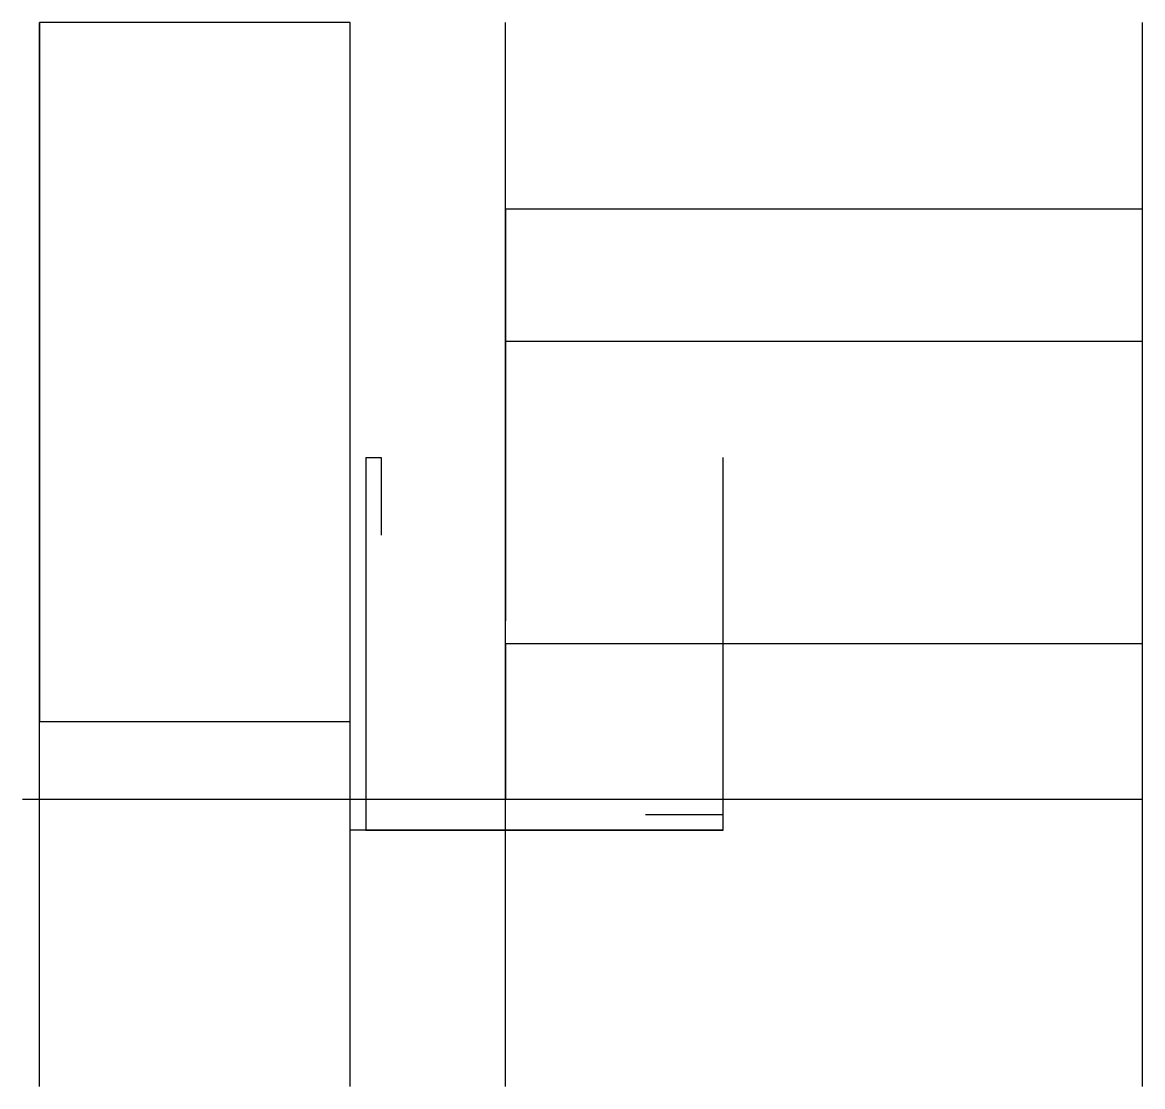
# Model space of a CAD drawing. Extents: x -1.1 to 71, y -18.5 to 50.
import ezdxf

# ---------------------------------------------------------------- set-up
doc = ezdxf.new("R2010")
doc.units = 0
doc.layers.get('0').update_dxf_attribs({"linetype": 'CONTINUOUS'})

msp = doc.modelspace()

# ---------------------------------------------------------------- linework, layer by layer
at = {"linetype": 'CONTINUOUS'}
for p, q in [((0, -18.51), (0, 50)), ((20, 50), (0, 50)), ((0, 50), (0, 5)), ((20, -18.51), (20, 50)), ((20, 5), (20, 50)), ((30, -18.51), (30, 50)), ((71, -18.51), (71, 50)), ((30, 38), (71, 38)), ((30, 38), (30, 11.48)), ((30, 29.48), (71, 29.48)), ((20, -2), (20, 22)), ((21, 22), (21, -2)), ((21, 22), (21.99, 22)), ((21.99, 22), (21.99, 17)), ((44, -2), (44, 22)), ((71, 10), (30, 10)), ((30, 0), (30, 10)), ((71, 10), (30, 10)), ((30, 10), (30, 0)), ((71, 10), (30, 10)), ((30, 10), (30, 0)), ((71, 0), (71, 10)), ((71, 0), (71, 10)), ((71, 0), (71, 10)), ((0, 5), (20, 5)), ((-1.1, 0), (71, 0)), ((20, 0), (44, 0)), ((30, 0), (71, 0)), ((30, 0), (71, 0)), ((30, 0), (71, 0)), ((44, -1.01), (39, -1.01)), ((44, -2), (44, -1.01)), ((44, -2), (20, -2)), ((21, -2), (44, -2))]:
    msp.add_line(p, q, dxfattribs=at)

doc.saveas('drawing.dxf')
